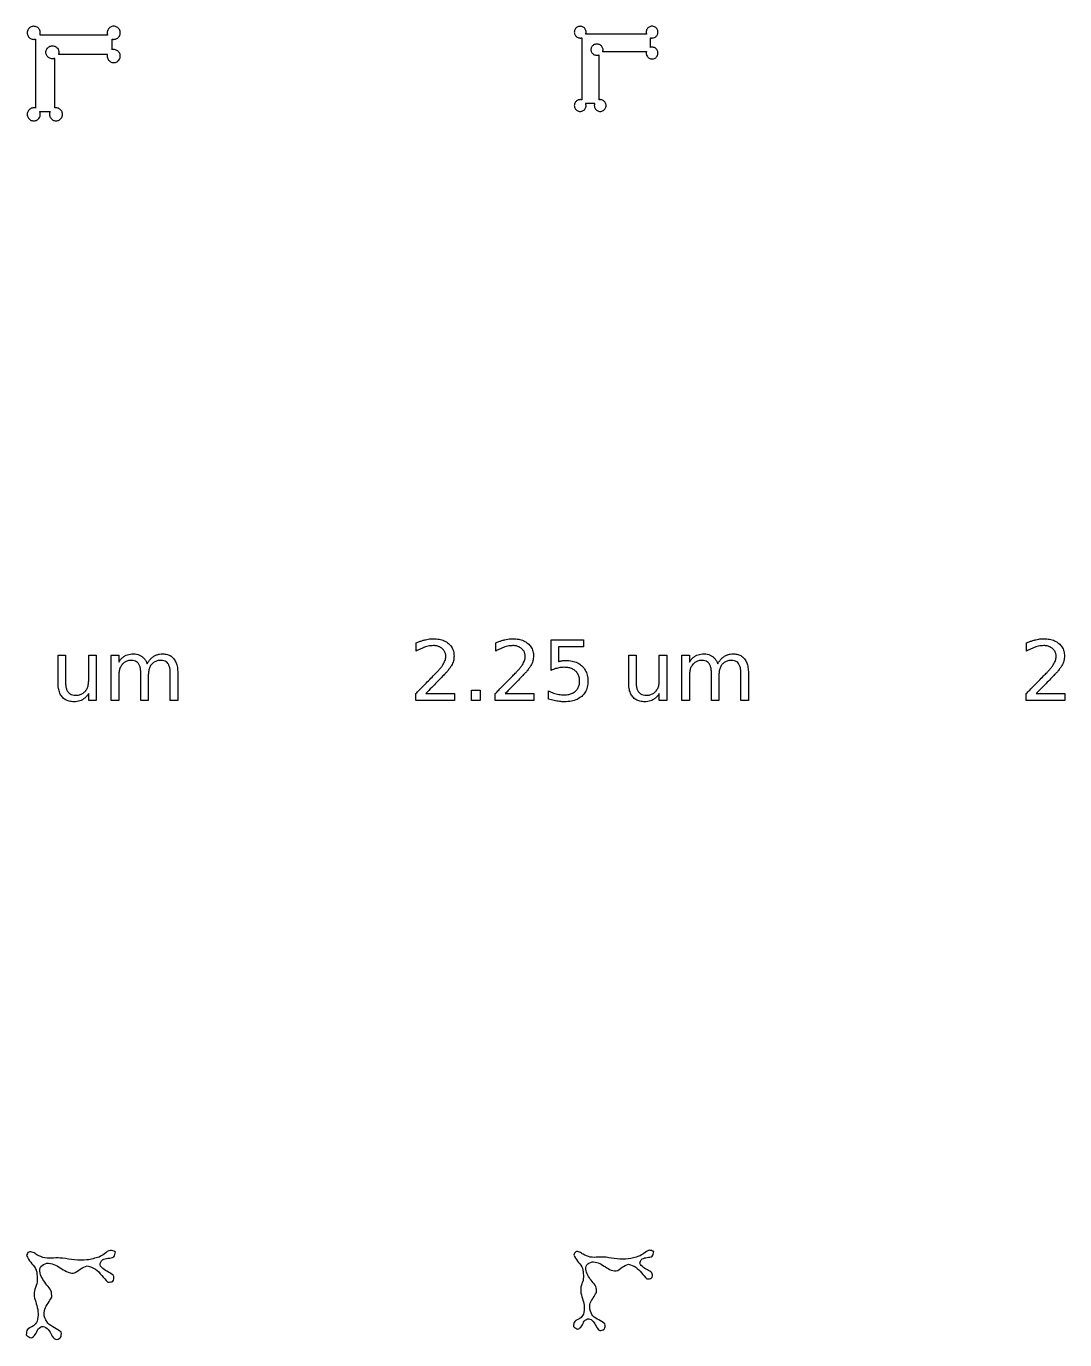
# Model space of a CAD drawing. Extents: x 1 to 50643, y 2 to 54380.
# Drawn here: x 46521 to 47472, y 21859 to 23060 of the extents above; entities that cross this region are included whole.
import ezdxf

# ---------------------------------------------------------------- set-up
doc = ezdxf.new("R2010")
doc.units = 0
doc.layers.add('Layer_1', color=7, linetype='CONTINUOUS')

msp = doc.modelspace()

# ---------------------------------------------------------------- linework, layer by layer
at = {"layer": 'Layer_1', "color": 7}
for points in [[(46528.367717, 23060.238979), (46528.368567, 23060.234444)], [(47028.284488, 23060.238979), (47028.284771, 23060.236145)], [(46530.063686, 23048.519418), (46530.063686, 23034.618881), (46530.063686, 22985.453078)], [(46595.904578, 23052.094191), (46547.535027, 23052.094191), (46533.942899, 23052.094191)], [(46599.950185, 23038.807354), (46599.950185, 23048.475765)], [(47029.810378, 23049.691828), (47029.810378, 23037.181117), (47029.810378, 22992.932292)], [(47089.067521, 23052.908584), (47045.53501, 23052.908584), (47033.302095, 23052.908584)], [(47092.70834, 23040.950346), (47092.70834, 23049.652143)], [(46551.039783, 23034.620865), (46595.717491, 23034.620865)], [(47045.535294, 22993.051347), (47045.535294, 23033.845589)], [(47048.688271, 23037.182251), (47088.898293, 23037.182251)], [(46547.535877, 22985.586306), (46547.535877, 23030.913431)], [(47033.180205, 22990.008354), (47041.686128, 22990.008354)], [(46533.80797, 22982.20514), (46543.259247, 22982.20514)], [(46878.269156, 22488.987679), (46878.269156, 22496.577179)], [(46950.964564, 22488.987679), (46950.964564, 22496.577179)], [(47001.710059, 22499.256398), (47031.212323, 22499.256398), (47031.212323, 22492.931725), (47008.592687, 22492.931725), (47008.592687, 22479.315332)], [(47001.710059, 22471.351109), (47001.710059, 22499.256398)], [(47436.751133, 22488.987679), (47436.751133, 22496.577179)], [(46550.56824, 22460.15557), (46550.56824, 22485.379481), (46557.413639, 22485.379481), (46557.413639, 22460.415825)], [(46578.619613, 22461.755164), (46578.619613, 22485.379481), (46585.465011, 22485.379481), (46585.465011, 22443.711743), (46578.619613, 22443.711743), (46578.619613, 22450.110659)], [(46606.187165, 22467.261277), (46606.187165, 22443.711743), (46599.304537, 22443.711743), (46599.304537, 22485.379481), (46606.187165, 22485.379481), (46606.187165, 22478.906052)], [(47072.656901, 22460.15557), (47072.656901, 22485.379481), (47079.502327, 22485.379481), (47079.502327, 22460.415825)], [(47100.7083, 22461.755164), (47100.7083, 22485.379481), (47107.553726, 22485.379481), (47107.553726, 22443.711743), (47100.7083, 22443.711743), (47100.7083, 22450.110659)], [(47128.275826, 22467.261277), (47128.275826, 22443.711743), (47121.393198, 22443.711743), (47121.393198, 22485.379481), (47128.275826, 22485.379481), (47128.275826, 22478.906052)], [(46632.006314, 22477.380971), (46632.006422, 22477.380701)], [(47154.094974, 22477.380971), (47154.095082, 22477.380701)], [(46550.568267, 22460.15638), (46550.56824, 22460.15557)], [(46633.159668, 22467.261277), (46633.159668, 22443.711743), (46626.27704, 22443.711743), (46626.27704, 22468.637873)], [(46660.132172, 22468.861141), (46660.132172, 22443.711743), (46653.249544, 22443.711743), (46653.249544, 22468.637873)], [(47072.656955, 22460.15638), (47072.656901, 22460.15557)], [(47155.248329, 22467.261277), (47155.248329, 22443.711743), (47148.365701, 22443.711743), (47148.365701, 22468.637873)], [(47182.220832, 22468.861141), (47182.220832, 22443.711743), (47175.338204, 22443.711743), (47175.338204, 22468.637873)], [(46886.937633, 22450.036147), (46913.166035, 22450.036147), (46913.166035, 22443.711743), (46877.897213, 22443.711743), (46877.897213, 22450.036147)], [(46886.937552, 22450.034257), (46886.937633, 22450.036147)], [(46959.633041, 22450.036147), (46985.861416, 22450.036147), (46985.861416, 22443.711743), (46950.592621, 22443.711743), (46950.592621, 22450.036147)], [(46959.632987, 22450.034257), (46959.633041, 22450.036147)], [(46999.366255, 22445.012746), (46999.366255, 22452.56499)], [(47445.41961, 22450.036147), (47471.648012, 22450.036147), (47471.648012, 22443.711743), (47436.37919, 22443.711743), (47436.37919, 22450.036147)], [(47445.419529, 22450.034257), (47445.41961, 22450.036147)]]:
    msp.add_lwpolyline(points, dxfattribs=at)
for points in [[(46928.940246, 22453.161362), (46936.790163, 22453.161362), (46936.790163, 22443.711743), (46928.940246, 22443.711743)], [(46521.714802, 21936.249666)], [(47022.410251, 21936.755367)]]:
    msp.add_lwpolyline(points, close=True, dxfattribs=at)
for points, knots in [([(46528.368567, 23060.234444), (46527.314319, 23060.069909), (46525.237089, 23059.745718), (46522.948952, 23057.367539), (46522.247165, 23054.774786), (46522.525476, 23052.688237), (46523.129213, 23051.229074), (46524.090371, 23049.975749), (46525.343918, 23049.014585), (46526.802202, 23048.410651), (46528.03806, 23048.246785), (46528.941273, 23048.292207), (46529.509858, 23048.37179), (46529.879006, 23048.47019), (46530.063686, 23048.519418)], [0, 0, 0, 0, 3.127111, 6.161477, 9.288588, 10.854303, 12.40706, 13.972776, 15.538491, 17.091248, 18.656963, 19.22992, 19.802222, 20.375179, 20.375179, 20.375179, 20.375179]), ([(46533.942899, 23052.094191), (46534.023814, 23052.326889), (46534.185491, 23052.791846), (46534.316702, 23053.520752), (46534.415326, 23055.053793), (46533.786096, 23057.373082), (46531.499148, 23059.749712), (46529.421949, 23060.074262), (46528.367717, 23060.238979)], [0, 0, 0, 0, 0.738168, 1.474941, 2.213109, 5.340032, 8.374225, 11.501149, 11.501149, 11.501149, 11.501149]), ([(46599.950185, 23048.475765), (46600.11748, 23048.435992), (46600.451915, 23048.356483), (46600.964371, 23048.292517), (46601.829452, 23048.254407), (46603.046135, 23048.414989), (46604.504406, 23049.019165), (46605.757957, 23049.980306), (46606.719114, 23051.233482), (46607.322851, 23052.693258), (46607.601162, 23054.776712), (46606.899378, 23057.392786), (46604.611228, 23059.676145), (46601.479863, 23060.524793), (46598.348318, 23059.675509), (46596.061384, 23057.394195), (46595.432151, 23055.052621), (46595.530774, 23053.520884), (46595.661985, 23052.791813), (46595.823663, 23052.326878), (46595.904578, 23052.094191)], [0, 0, 0, 0, 0.515565, 1.030654, 1.546219, 3.111934, 4.664692, 6.230407, 7.796122, 9.348879, 10.914594, 14.041706, 17.076071, 20.203182, 23.330106, 26.364299, 29.491222, 30.22939, 30.966163, 31.704331, 31.704331, 31.704331, 31.704331]), ([(47028.284771, 23060.236145), (47027.335953, 23060.088067), (47025.466456, 23059.796302), (47023.407137, 23057.655966), (47022.775508, 23055.322504), (47023.025987, 23053.444613), (47023.569348, 23052.131368), (47024.434391, 23051.003366), (47025.562584, 23050.138347), (47026.875044, 23049.5947), (47027.987294, 23049.447544), (47028.800174, 23049.487898), (47029.311899, 23049.559253), (47029.644155, 23049.647619), (47029.810378, 23049.691828)], [0, 0, 0, 0, 2.814383, 5.545296, 8.359679, 9.768824, 11.166306, 12.575451, 13.984595, 15.382077, 16.791222, 17.306842, 17.821873, 18.337493, 18.337493, 18.337493, 18.337493]), ([(47033.302095, 23052.908584), (47033.374914, 23053.117998), (47033.520414, 23053.536429), (47033.638505, 23054.192396), (47033.727292, 23055.572118), (47033.161081, 23057.659525), (47031.10283, 23059.798596), (47029.233315, 23060.090719), (47028.284488, 23060.238979)], [0, 0, 0, 0, 0.664304, 1.327353, 1.991656, 4.805946, 7.536772, 10.351061, 10.351061, 10.351061, 10.351061]), ([(47092.70834, 23049.652143), (47092.858924, 23049.616344), (47093.159953, 23049.544778), (47093.621221, 23049.487208), (47094.399817, 23049.452934), (47095.494822, 23049.597425), (47096.80722, 23050.141168), (47097.935433, 23051.006082), (47098.800349, 23052.13409), (47099.34423, 23053.447036), (47099.530325, 23054.85627), (47099.344225, 23056.265502), (47098.800369, 23057.578457), (47097.935355, 23058.706431), (47096.807509, 23059.571469), (47095.493749, 23060.114752), (47093.618701, 23060.365377), (47091.264373, 23059.73258), (47089.209222, 23057.678308), (47088.642286, 23055.571076), (47088.731115, 23054.192514), (47088.849201, 23053.536399), (47088.994702, 23053.117988), (47089.067521, 23052.908584)], [0, 0, 0, 0, 0.464066, 0.927702, 1.391767, 2.800865, 4.198301, 5.607398, 7.016495, 8.413932, 9.823029, 11.232126, 12.629563, 14.03866, 15.447757, 16.845193, 18.254291, 21.06858, 23.799407, 26.613696, 27.278, 27.941048, 28.605352, 28.605352, 28.605352, 28.605352]), ([(46547.535877, 23030.913431), (46547.304907, 23030.833165), (46546.843402, 23030.672784), (46546.119966, 23030.542463), (46545.114129, 23030.478329), (46543.832076, 23030.648257), (46542.383672, 23031.248369), (46541.138734, 23032.203209), (46540.18421, 23033.448015), (46539.584717, 23034.897988), (46539.308454, 23036.967385), (46540.005975, 23039.565447), (46542.275016, 23041.834679), (46544.873038, 23042.53255), (46546.942495, 23042.256232), (46548.392535, 23041.656681), (46549.637383, 23040.70205), (46550.592196, 23039.45697), (46551.192314, 23038.008464), (46551.35698, 23036.763694), (46551.306833, 23035.832216), (46551.213324, 23035.217086), (46551.097656, 23034.819695), (46551.039783, 23034.620865)], [0, 0, 0, 0, 0.732645, 1.463908, 2.196553, 3.751679, 5.293937, 6.849067, 8.4042, 9.946465, 11.501602, 14.60749, 17.621262, 20.72713, 22.282351, 23.824701, 25.379926, 26.935153, 28.477511, 30.032742, 30.653435, 31.273286, 31.89398, 31.89398, 31.89398, 31.89398]), ([(46595.499223, 23033.025243), (46595.663798, 23031.971034), (46595.988067, 23029.893882), (46598.366221, 23027.605878), (46600.958897, 23026.904129), (46603.045382, 23027.182432), (46604.504512, 23027.786105), (46605.757799, 23028.747317), (46606.719038, 23030.000396), (46607.322748, 23031.460111), (46607.601366, 23033.543533), (46606.898086, 23036.159512), (46604.615801, 23038.443215), (46602.348837, 23039.05233), (46600.964443, 23038.990542), (46600.451897, 23038.92665), (46600.117474, 23038.847132), (46599.950185, 23038.807354)], [0, 0, 0, 0, 3.127017, 6.161297, 9.288314, 10.853982, 12.406693, 13.972361, 15.538029, 17.09074, 18.656408, 21.783519, 24.817885, 27.944996, 28.460562, 28.97565, 29.491215, 29.491215, 29.491215, 29.491215]), ([(46595.717491, 23034.620865), (46595.674112, 23034.446618), (46595.587397, 23034.0983), (46595.514247, 23033.563548), (46595.504233, 23033.204738), (46595.499223, 23033.025243)], [0, 0, 0, 0, 0.538462, 1.07638, 1.614842, 1.614842, 1.614842, 1.614842]), ([(47038.255923, 23038.830598), (47038.402971, 23039.773058), (47038.692707, 23041.630023), (47040.81863, 23043.675602), (47043.136438, 23044.302984), (47045.001765, 23044.054273), (47046.306254, 23043.514566), (47047.426732, 23042.655306), (47048.285968, 23041.534641), (47048.825966, 23040.23091), (47048.974139, 23039.110597), (47048.928804, 23038.272303), (47048.844545, 23037.718763), (47048.740386, 23037.361169), (47048.688271, 23037.182251)], [0, 0, 0, 0, 2.795507, 5.508093, 8.303583, 9.703315, 11.091464, 12.4912, 13.890938, 15.279093, 16.678835, 17.2374, 17.795207, 18.353772, 18.353772, 18.353772, 18.353772]), ([(47045.535294, 23033.845589), (47045.327427, 23033.773347), (47044.912086, 23033.629), (47044.260997, 23033.511829), (47042.89083, 23033.423603), (47040.81756, 23033.986299), (47038.692981, 23036.030993), (47038.403064, 23037.888077), (47038.255923, 23038.830598)], [0, 0, 0, 0, 0.65936, 1.317476, 1.976836, 4.772326, 7.484911, 10.280419, 10.280419, 10.280419, 10.280419]), ([(47088.898293, 23037.182251), (47088.859178, 23037.025432), (47088.780989, 23036.711952), (47088.717976, 23036.230529), (47088.658383, 23034.97105), (47089.2088, 23032.923845), (47091.266832, 23030.870994), (47094.085236, 23030.106542), (47096.903435, 23030.870339), (47098.962751, 23032.925329), (47099.594432, 23035.27977), (47099.343843, 23037.154834), (47098.800453, 23038.468567), (47097.935405, 23039.596362), (47096.807228, 23040.461333), (47095.49482, 23041.005061), (47094.399817, 23041.149556), (47093.621221, 23041.115281), (47093.159953, 23041.057712), (47092.858924, 23040.986146), (47092.70834, 23040.950346)], [0, 0, 0, 0, 0.484567, 0.968646, 1.453213, 4.267409, 6.998149, 9.812344, 12.626728, 15.357641, 18.172024, 19.581121, 20.978557, 22.387654, 23.796752, 25.194188, 26.603285, 27.067351, 27.530987, 27.995053, 27.995053, 27.995053, 27.995053]), ([(46530.063686, 22985.453078), (46529.879006, 22985.502306), (46529.509858, 22985.600706), (46528.941273, 22985.68029), (46528.03806, 22985.725711), (46526.8022, 22985.561846), (46525.343926, 22984.957908), (46524.090339, 22983.996761), (46523.12933, 22982.743368), (46522.525039, 22981.284461), (46522.318389, 22979.718588), (46522.525044, 22978.152718), (46523.129308, 22976.693806), (46524.090425, 22975.44043), (46525.343608, 22974.479217), (46526.803381, 22973.875527), (46528.886845, 22973.59704), (46531.502844, 22974.300126), (46533.786504, 22976.582985), (46534.426693, 22978.96352), (46534.30691, 22980.572494), (46534.131145, 22981.41307), (46533.915785, 22981.940894), (46533.80797, 22982.20514)], [0, 0, 0, 0, 0.572957, 1.145259, 1.718216, 3.283931, 4.836688, 6.402403, 7.968119, 9.520876, 11.086591, 12.652306, 14.205063, 15.770779, 17.336494, 18.889251, 20.454966, 23.582077, 26.616443, 29.743554, 30.59833, 31.450946, 32.305722, 32.305722, 32.305722, 32.305722]), ([(46543.259247, 22982.20514), (46543.151377, 22981.94089), (46542.935909, 22981.413056), (46542.759792, 22980.572719), (46542.679247, 22979.482211), (46542.855316, 22978.152299), (46543.459351, 22976.693927), (46544.420471, 22975.440366), (46545.673872, 22974.47935), (46547.132777, 22973.87506), (46548.698649, 22973.668412), (46550.264523, 22973.875062), (46551.723423, 22974.479342), (46552.976841, 22975.440397), (46553.937895, 22976.693815), (46554.542176, 22978.152715), (46554.748826, 22979.718589), (46554.542178, 22981.284462), (46553.937885, 22982.743362), (46552.976881, 22983.996782), (46551.723277, 22984.95783), (46550.265064, 22985.562135), (46549.090268, 22985.716849), (46548.308682, 22985.691162), (46547.91995, 22985.654686), (46547.663924, 22985.609104), (46547.535877, 22985.586306)], [0, 0, 0, 0, 0.854817, 1.707474, 2.562291, 4.128006, 5.680763, 7.246478, 8.812193, 10.364951, 11.930666, 13.496381, 15.049138, 16.614853, 18.180568, 19.733326, 21.299041, 22.864756, 24.417513, 25.983228, 27.548943, 29.101701, 30.667416, 31.057467, 31.44731, 31.837361, 31.837361, 31.837361, 31.837361]), ([(47029.810378, 22992.932292), (47029.644155, 22992.9765), (47029.311899, 22993.064867), (47028.800174, 22993.136221), (47027.98731, 22993.176575), (47026.87509, 22993.029429), (47025.562676, 22992.485813), (47024.434467, 22991.620865), (47023.569554, 22990.492867), (47023.025658, 22989.179917), (47022.839614, 22987.770657), (47023.025528, 22986.361343), (47023.569347, 22985.048265), (47024.43429, 22983.920123), (47025.562388, 22983.055117), (47026.875436, 22982.511244), (47028.284743, 22982.3252), (47029.693998, 22982.511374), (47031.006918, 22983.055322), (47032.134872, 22983.920305), (47032.999756, 22985.048535), (47033.543322, 22986.361065), (47033.701573, 22987.557919), (47033.629333, 22988.539293), (47033.470996, 22989.295517), (47033.277217, 22989.770541), (47033.180205, 22990.008354)], [0, 0, 0, 0, 0.51562, 1.030651, 1.546271, 2.955368, 4.352805, 5.761902, 7.170999, 8.568435, 9.977533, 11.386724, 12.784253, 14.193445, 15.602636, 17.000165, 18.409357, 19.818454, 21.21589, 22.624987, 24.034085, 25.431521, 26.840618, 27.609839, 28.377116, 29.146337, 29.146337, 29.146337, 29.146337]), ([(47041.686128, 22990.008354), (47041.589083, 22989.770547), (47041.395238, 22989.295534), (47041.236812, 22988.53931), (47041.164424, 22987.557897), (47041.32276, 22986.360969), (47041.866378, 22985.048366), (47042.731375, 22983.920095), (47043.859458, 22983.055127), (47045.172511, 22982.51123), (47046.581845, 22982.325239), (47047.99118, 22982.511232), (47049.304229, 22983.05512), (47050.432326, 22983.920123), (47051.29727, 22985.048265), (47051.841088, 22986.361343), (47052.027003, 22987.770656), (47051.840959, 22989.179918), (47051.297062, 22990.492863), (47050.432153, 22991.620878), (47049.303928, 22992.485765), (47047.991573, 22993.029606), (47046.934281, 22993.168831), (47046.230856, 22993.14572), (47045.880978, 22993.112892), (47045.650542, 22993.071865), (47045.535294, 22993.051347)], [0, 0, 0, 0, 0.769241, 1.536539, 2.30578, 3.714972, 5.1125, 6.521692, 7.930884, 9.328412, 10.737604, 12.146795, 13.544324, 14.953516, 16.362707, 17.760236, 19.169428, 20.578525, 21.975961, 23.385058, 24.794156, 26.191592, 27.600689, 27.951754, 28.302632, 28.653697, 28.653697, 28.653697, 28.653697]), ([(46878.269156, 22496.577179), (46879.252376, 22496.958089), (46881.159621, 22497.696977), (46883.989085, 22498.624397), (46885.850416, 22499.099902), (46886.751513, 22499.330101)], [0, 0, 0, 0, 3.163068, 6.135702, 8.925259, 8.925259, 8.925259, 8.925259]), ([(46902.19093, 22491.145849), (46901.460202, 22491.708103), (46899.972449, 22492.852845), (46897.153967, 22493.7553), (46894.358418, 22494.004549), (46891.671772, 22493.835211), (46889.164164, 22493.429649), (46887.496949, 22492.952961), (46886.639906, 22492.707917)], [0, 0, 0, 0, 2.748358, 5.595618, 8.723705, 11.129272, 13.655309, 16.32749, 16.32749, 16.32749, 16.32749]), ([(46886.751513, 22499.330101), (46887.600691, 22499.514651), (46889.240215, 22499.870965), (46891.65424, 22500.183634), (46895.010291, 22500.333693), (46899.175402, 22499.991557), (46903.913692, 22498.573764), (46907.8077, 22496.148128), (46910.766513, 22492.892976), (46912.539557, 22488.852202), (46912.959892, 22485.166396), (46912.772488, 22482.173028), (46912.349638, 22479.975731), (46911.8275, 22478.592049), (46911.566198, 22477.89959)], [0, 0, 0, 0, 2.606213, 5.031865, 7.291224, 12.678166, 17.486793, 21.989451, 26.275697, 30.483742, 35.009053, 37.258332, 39.471536, 41.688698, 41.688698, 41.688698, 41.688698]), ([(46950.964564, 22496.577179), (46951.947789, 22496.958089), (46953.855042, 22497.696976), (46956.684515, 22498.624396), (46958.54585, 22499.099902), (46959.446948, 22499.330101)], [0, 0, 0, 0, 3.163082, 6.135724, 8.925285, 8.925285, 8.925285, 8.925285]), ([(46974.886338, 22491.145849), (46974.15561, 22491.708103), (46972.667857, 22492.852845), (46969.849375, 22493.7553), (46967.053831, 22494.004549), (46964.367193, 22493.83521), (46961.859594, 22493.429648), (46960.192383, 22492.952961), (46959.335341, 22492.707917)], [0, 0, 0, 0, 2.748358, 5.595618, 8.723705, 11.129257, 13.655285, 16.327463, 16.327463, 16.327463, 16.327463]), ([(46959.446948, 22499.330101), (46960.296126, 22499.514651), (46961.93565, 22499.870965), (46964.349675, 22500.183634), (46967.705726, 22500.333693), (46971.870837, 22499.991557), (46976.609127, 22498.573764), (46980.503135, 22496.148128), (46983.461947, 22492.892976), (46985.234991, 22488.852202), (46985.655327, 22485.166396), (46985.467923, 22482.173028), (46985.045073, 22479.975731), (46984.522935, 22478.592049), (46984.261633, 22477.89959)], [0, 0, 0, 0, 2.606213, 5.031865, 7.291224, 12.678166, 17.486793, 21.989451, 26.275697, 30.483742, 35.009053, 37.258332, 39.471536, 41.688698, 41.688698, 41.688698, 41.688698]), ([(47436.751133, 22496.577179), (47437.734353, 22496.958089), (47439.641598, 22497.696977), (47442.471062, 22498.624397), (47444.332393, 22499.099902), (47445.23349, 22499.330101)], [0, 0, 0, 0, 3.163068, 6.135702, 8.925259, 8.925259, 8.925259, 8.925259]), ([(47460.672907, 22491.145849), (47459.942179, 22491.708103), (47458.454426, 22492.852845), (47455.635945, 22493.7553), (47452.840395, 22494.004549), (47450.153749, 22493.835211), (47447.646141, 22493.429649), (47445.978926, 22492.952961), (47445.121883, 22492.707917)], [0, 0, 0, 0, 2.748358, 5.595618, 8.723705, 11.129272, 13.655309, 16.32749, 16.32749, 16.32749, 16.32749]), ([(47445.23349, 22499.330101), (47446.082668, 22499.514651), (47447.722192, 22499.870965), (47450.136217, 22500.183634), (47453.492268, 22500.333693), (47457.657379, 22499.991557), (47462.395669, 22498.573764), (47466.289677, 22496.148128), (47469.24849, 22492.892976), (47471.021534, 22488.852202), (47471.441869, 22485.166396), (47471.254465, 22482.173028), (47470.831615, 22479.975731), (47470.309477, 22478.592049), (47470.048175, 22477.89959)], [0, 0, 0, 0, 2.606213, 5.031865, 7.291224, 12.678166, 17.486793, 21.989451, 26.275697, 30.483742, 35.009053, 37.258332, 39.471536, 41.688698, 41.688698, 41.688698, 41.688698]), ([(46606.187165, 22478.906052), (46606.716721, 22479.7032), (46607.737305, 22481.239499), (46609.643491, 22483.154208), (46611.763388, 22484.635756), (46614.141663, 22485.663446), (46616.774815, 22486.262104), (46619.585263, 22486.454682), (46622.397401, 22486.228739), (46625.051124, 22485.485009), (46626.54566, 22484.541965), (46627.281478, 22484.077668)], [0, 0, 0, 0, 2.865467, 5.522456, 8.050769, 10.581133, 13.243192, 16.114991, 18.999323, 21.678932, 24.27766, 24.27766, 24.27766, 24.27766]), ([(46627.281478, 22484.077668), (46627.958658, 22483.515926), (46629.339138, 22482.370778), (46630.934647, 22480.056871), (46631.639991, 22478.295661), (46632.006314, 22477.380971)], [0, 0, 0, 0, 2.630454, 5.36236, 8.314264, 8.314264, 8.314264, 8.314264]), ([(46632.006422, 22477.380701), (46632.583776, 22478.337621), (46633.688255, 22480.168208), (46635.765925, 22482.476758), (46638.076887, 22484.263663), (46640.664827, 22485.508554), (46643.520617, 22486.236867), (46646.869024, 22486.490338), (46650.482509, 22486.097579), (46654.077067, 22484.554454), (46655.756099, 22482.725099), (46656.597838, 22481.807999)], [0, 0, 0, 0, 3.346831, 6.402488, 9.257338, 12.058253, 14.954825, 18.048201, 22.090009, 25.769351, 29.468234, 29.468234, 29.468234, 29.468234]), ([(46656.597838, 22481.807999), (46657.314502, 22480.685201), (46658.837782, 22478.298674), (46659.9369, 22473.808571), (46660.06394, 22470.589865), (46660.132172, 22468.861141)], [0, 0, 0, 0, 3.97465, 8.448185, 13.638518, 13.638518, 13.638518, 13.638518]), ([(46886.639906, 22492.707917), (46885.746172, 22492.401233), (46883.889367, 22491.764071), (46881.096356, 22490.507075), (46879.234443, 22489.506445), (46878.269156, 22488.987679)], [0, 0, 0, 0, 2.833569, 5.886976, 9.174207, 9.174207, 9.174207, 9.174207]), ([(46903.865172, 22478.385273), (46904.153859, 22479.001664), (46904.713008, 22480.195532), (46905.201669, 22482.070976), (46905.394903, 22484.248163), (46905.104933, 22486.669311), (46904.053556, 22489.217174), (46902.816367, 22490.498233), (46902.19093, 22491.145849)], [0, 0, 0, 0, 2.038643, 3.948585, 5.778561, 8.569873, 11.191537, 13.871851, 13.871851, 13.871851, 13.871851]), ([(46959.335341, 22492.707917), (46958.441606, 22492.401233), (46956.584797, 22491.764071), (46953.791778, 22490.507074), (46951.929856, 22489.506445), (46950.964564, 22488.987679)], [0, 0, 0, 0, 2.833572, 5.886987, 9.174231, 9.174231, 9.174231, 9.174231]), ([(46976.560579, 22478.385273), (46976.849267, 22479.001664), (46977.408416, 22480.195532), (46977.897077, 22482.070976), (46978.090311, 22484.248163), (46977.800341, 22486.669311), (46976.748963, 22489.217174), (46975.511775, 22490.498233), (46974.886338, 22491.145849)], [0, 0, 0, 0, 2.038643, 3.948585, 5.778561, 8.569873, 11.191537, 13.871851, 13.871851, 13.871851, 13.871851]), ([(47128.275826, 22478.906052), (47128.805381, 22479.7032), (47129.825965, 22481.239499), (47131.732151, 22483.154208), (47133.85205, 22484.635757), (47136.230328, 22485.663447), (47138.863489, 22486.262104), (47141.673941, 22486.454682), (47144.486075, 22486.228739), (47147.139789, 22485.485008), (47148.634322, 22484.541965), (47149.370138, 22484.077668)], [0, 0, 0, 0, 2.865467, 5.522456, 8.050769, 10.581136, 13.243204, 16.115017, 18.999335, 21.678935, 24.27766, 24.27766, 24.27766, 24.27766]), ([(47149.370138, 22484.077668), (47150.047323, 22483.515927), (47151.42781, 22482.370782), (47153.02332, 22480.056873), (47153.728656, 22478.295661), (47154.094974, 22477.380971)], [0, 0, 0, 0, 2.630463, 5.362369, 8.314268, 8.314268, 8.314268, 8.314268]), ([(47154.095082, 22477.380701), (47154.672482, 22478.337618), (47155.777038, 22480.168184), (47157.854695, 22482.476715), (47160.165564, 22484.263703), (47162.753506, 22485.508547), (47165.609298, 22486.236868), (47168.957707, 22486.490337), (47172.571189, 22486.097578), (47176.165743, 22484.554451), (47177.844782, 22482.725099), (47178.686526, 22481.807999)], [0, 0, 0, 0, 3.346896, 6.402553, 9.257308, 12.058236, 14.954818, 18.048196, 22.089992, 25.769334, 29.468226, 29.468226, 29.468226, 29.468226]), ([(47178.686526, 22481.807999), (47179.403184, 22480.6852), (47180.926454, 22478.298671), (47182.025562, 22473.80857), (47182.152601, 22470.589865), (47182.220832, 22468.861141)], [0, 0, 0, 0, 3.974643, 8.448175, 13.638508, 13.638508, 13.638508, 13.638508]), ([(47445.121883, 22492.707917), (47444.22815, 22492.401233), (47442.371344, 22491.764071), (47439.578333, 22490.507075), (47437.71642, 22489.506445), (47436.751133, 22488.987679)], [0, 0, 0, 0, 2.833569, 5.886976, 9.174207, 9.174207, 9.174207, 9.174207]), ([(47462.347149, 22478.385273), (47462.635836, 22479.001664), (47463.194985, 22480.195532), (47463.683646, 22482.070976), (47463.87688, 22484.248163), (47463.58691, 22486.669311), (47462.535533, 22489.217174), (47461.298344, 22490.498233), (47460.672907, 22491.145849)], [0, 0, 0, 0, 2.038643, 3.948585, 5.778561, 8.569873, 11.191537, 13.871851, 13.871851, 13.871851, 13.871851]), ([(46609.275043, 22476.859922), (46608.652384, 22476.008684), (46607.364557, 22474.248093), (46606.36013, 22470.899705), (46606.247019, 22468.520338), (46606.187165, 22467.261277)], [0, 0, 0, 0, 3.146235, 6.507269, 10.284576, 10.284576, 10.284576, 10.284576]), ([(46624.156397, 22477.529456), (46623.635482, 22478.113454), (46622.578818, 22479.298081), (46620.217008, 22480.258758), (46617.419813, 22480.537254), (46614.407616, 22480.198285), (46611.453045, 22479.005353), (46610.002171, 22477.576175), (46609.275043, 22476.859922)], [0, 0, 0, 0, 2.321251, 4.708604, 7.422985, 10.704427, 13.726631, 16.762952, 16.762952, 16.762952, 16.762952]), ([(46626.27704, 22468.637873), (46626.23604, 22469.860723), (46626.161038, 22472.097692), (46625.537722, 22475.174132), (46624.588729, 22476.792278), (46624.156397, 22477.529456)], [0, 0, 0, 0, 3.674136, 6.721127, 9.270793, 9.270793, 9.270793, 9.270793]), ([(46653.249544, 22468.637873), (46653.213311, 22469.85862), (46653.146894, 22472.096317), (46652.465462, 22475.133084), (46651.2937, 22477.541039), (46649.534803, 22479.272756), (46647.237996, 22480.264649), (46644.437885, 22480.533284), (46641.414231, 22480.209378), (46638.471171, 22479.003391), (46636.10543, 22476.963923), (46634.369399, 22474.249971), (46633.322152, 22470.925781), (46633.215929, 22468.530115), (46633.159668, 22467.261277)], [0, 0, 0, 0, 3.657612, 6.704603, 9.268965, 11.584276, 13.948975, 16.622318, 19.944304, 22.984487, 26.013613, 29.163318, 32.536177, 36.334097, 36.334097, 36.334097, 36.334097]), ([(46889.54188, 22461.90419), (46890.984487, 22463.367497), (46893.471733, 22465.890434), (46896.591013, 22469.085053), (46898.219815, 22470.860745), (46898.842716, 22471.53982)], [0, 0, 0, 0, 6.164697, 10.628762, 13.393119, 13.393119, 13.393119, 13.393119]), ([(46898.842716, 22471.53982), (46899.573342, 22472.385328), (46900.920667, 22473.944505), (46902.634739, 22476.213366), (46903.482655, 22477.710071), (46903.865172, 22478.385273)], [0, 0, 0, 0, 3.352918, 6.18302, 8.509109, 8.509109, 8.509109, 8.509109]), ([(46906.915766, 22470.682114), (46906.560171, 22470.289459), (46905.562712, 22469.188047), (46903.578862, 22467.115601), (46901.958435, 22465.429035), (46901.000454, 22464.431953)], [0, 0, 0, 0, 1.589173, 4.457689, 8.60593, 8.60593, 8.60593, 8.60593]), ([(46911.566198, 22477.89959), (46911.222193, 22477.171804), (46910.470087, 22475.58063), (46908.876746, 22473.182422), (46907.601926, 22471.556989), (46906.915766, 22470.682114)], [0, 0, 0, 0, 2.412484, 5.274467, 8.610489, 8.610489, 8.610489, 8.610489]), ([(46962.237288, 22461.90419), (46963.679894, 22463.367497), (46966.167141, 22465.890434), (46969.286421, 22469.085053), (46970.915223, 22470.860745), (46971.538124, 22471.53982)], [0, 0, 0, 0, 6.164697, 10.628762, 13.393119, 13.393119, 13.393119, 13.393119]), ([(46971.538124, 22471.53982), (46972.268749, 22472.385328), (46973.616075, 22473.944505), (46975.330147, 22476.213366), (46976.178063, 22477.710071), (46976.560579, 22478.385273)], [0, 0, 0, 0, 3.352918, 6.18302, 8.509109, 8.509109, 8.509109, 8.509109]), ([(46979.611201, 22470.682114), (46979.255604, 22470.289459), (46978.258143, 22469.188046), (46976.274283, 22467.115601), (46974.653848, 22465.429035), (46973.695862, 22464.431953)], [0, 0, 0, 0, 1.589175, 4.457697, 8.605949, 8.605949, 8.605949, 8.605949]), ([(46984.261633, 22477.89959), (46983.917627, 22477.171804), (46983.165522, 22475.58063), (46981.57218, 22473.182422), (46980.297361, 22471.556989), (46979.611201, 22470.682114)], [0, 0, 0, 0, 2.412484, 5.274467, 8.610489, 8.610489, 8.610489, 8.610489]), ([(46999.366255, 22452.56499), (47000.112346, 22452.180961), (47001.593253, 22451.418706), (47003.913079, 22450.518787), (47006.283235, 22449.812128), (47008.726198, 22449.314275), (47011.252771, 22449.020758), (47014.303769, 22448.89598), (47017.715931, 22449.157213), (47021.237093, 22450.283471), (47024.114283, 22452.197978), (47026.275962, 22454.785902), (47027.556744, 22457.997121), (47027.91136, 22461.530229), (47027.556742, 22465.063291), (47026.275941, 22468.274469), (47024.114283, 22470.862149), (47021.237057, 22472.777433), (47017.716088, 22473.900469), (47014.503899, 22474.157584), (47011.82447, 22474.052918), (47009.808147, 22473.83682), (47008.479363, 22473.569621), (47007.81141, 22473.435305)], [0, 0, 0, 0, 2.515932, 4.993842, 7.451539, 9.928283, 12.463268, 15.073526, 19.084373, 22.664773, 26.040019, 29.316739, 32.626046, 36.25072, 39.875245, 43.184468, 46.461165, 49.836412, 53.416811, 57.427659, 59.438018, 61.459358, 63.502485, 63.502485, 63.502485, 63.502485]), ([(47007.81141, 22473.435305), (47007.141835, 22473.268419), (47005.776913, 22472.928222), (47003.738592, 22472.226282), (47002.395378, 22471.646777), (47001.710059, 22471.351109)], [0, 0, 0, 0, 2.069507, 4.218676, 6.457431, 6.457431, 6.457431, 6.457431]), ([(47008.592687, 22479.315332), (47008.955197, 22479.432533), (47009.67453, 22479.665096), (47010.768016, 22479.939202), (47011.501946, 22480.068911), (47011.866576, 22480.133353)], [0, 0, 0, 0, 1.142777, 2.267623, 3.378248, 3.378248, 3.378248, 3.378248]), ([(47011.866576, 22480.133353), (47012.229708, 22480.192839), (47012.953378, 22480.311387), (47014.047347, 22480.4087), (47016.708624, 22480.477647), (47020.754968, 22480.114657), (47025.854038, 22478.423909), (47030.012512, 22475.528285), (47033.127546, 22471.634215), (47034.969268, 22466.823089), (47035.485138, 22461.48241), (47034.9528, 22456.144129), (47033.124062, 22451.196873), (47030.847444, 22448.774709), (47029.724201, 22447.579656)], [0, 0, 0, 0, 1.103656, 2.199433, 3.29127, 9.089658, 14.286084, 19.22862, 24.080149, 29.024392, 34.460739, 40.030452, 45.039162, 49.917021, 49.917021, 49.917021, 49.917021]), ([(47131.363704, 22476.859922), (47130.741045, 22476.008684), (47129.453218, 22474.248093), (47128.44879, 22470.899705), (47128.335679, 22468.520338), (47128.275826, 22467.261277)], [0, 0, 0, 0, 3.146235, 6.507269, 10.284576, 10.284576, 10.284576, 10.284576]), ([(47146.245058, 22477.529456), (47145.724144, 22478.113454), (47144.667483, 22479.298079), (47142.305683, 22480.258758), (47139.508491, 22480.537254), (47136.496291, 22480.198286), (47133.54171, 22479.005355), (47132.090832, 22477.576176), (47131.363704, 22476.859922)], [0, 0, 0, 0, 2.321249, 4.708593, 7.42296, 10.704416, 13.726629, 16.762952, 16.762952, 16.762952, 16.762952]), ([(47148.365701, 22468.637873), (47148.324701, 22469.860723), (47148.249699, 22472.097692), (47147.626382, 22475.174132), (47146.67739, 22476.792278), (47146.245058, 22477.529456)], [0, 0, 0, 0, 3.674136, 6.721127, 9.270793, 9.270793, 9.270793, 9.270793]), ([(47175.338204, 22468.637873), (47175.301971, 22469.85862), (47175.235554, 22472.096317), (47174.554123, 22475.133084), (47173.38236, 22477.541038), (47171.623468, 22479.272754), (47169.326671, 22480.264649), (47166.526563, 22480.533284), (47163.502906, 22480.209378), (47160.559836, 22479.003393), (47158.194091, 22476.963924), (47156.458059, 22474.249971), (47155.410813, 22470.925781), (47155.304589, 22468.530115), (47155.248329, 22467.261277)], [0, 0, 0, 0, 3.657612, 6.704603, 9.268965, 11.584273, 13.948965, 16.622292, 19.944293, 22.984484, 26.013613, 29.163319, 32.536177, 36.334097, 36.334097, 36.334097, 36.334097]), ([(47448.023857, 22461.90419), (47449.466464, 22463.367497), (47451.953711, 22465.890434), (47455.07299, 22469.085053), (47456.701792, 22470.860745), (47457.324693, 22471.53982)], [0, 0, 0, 0, 6.164697, 10.628762, 13.393119, 13.393119, 13.393119, 13.393119]), ([(47457.324693, 22471.53982), (47458.055319, 22472.385328), (47459.402644, 22473.944505), (47461.116716, 22476.213366), (47461.964632, 22477.710071), (47462.347149, 22478.385273)], [0, 0, 0, 0, 3.352918, 6.18302, 8.509109, 8.509109, 8.509109, 8.509109]), ([(47465.397743, 22470.682114), (47465.042148, 22470.289459), (47464.044689, 22469.188047), (47462.060839, 22467.115601), (47460.440412, 22465.429035), (47459.482431, 22464.431953)], [0, 0, 0, 0, 1.589173, 4.457689, 8.60593, 8.60593, 8.60593, 8.60593]), ([(47470.048175, 22477.89959), (47469.70417, 22477.171804), (47468.952064, 22475.58063), (47467.358723, 22473.182422), (47466.083904, 22471.556989), (47465.397743, 22470.682114)], [0, 0, 0, 0, 2.412484, 5.274467, 8.610489, 8.610489, 8.610489, 8.610489]), ([(46572.81588, 22444.455791), (46572.059654, 22444.088399), (46570.517564, 22443.339216), (46567.919871, 22442.758929), (46564.64501, 22442.537224), (46560.909097, 22442.898708), (46557.078719, 22444.401809), (46554.072519, 22447.019975), (46551.981785, 22450.622796), (46550.754458, 22455.114382), (46550.633458, 22458.391042), (46550.568267, 22460.15638)], [0, 0, 0, 0, 2.515222, 5.12902, 7.918373, 12.348631, 16.27511, 20.064335, 24.073256, 28.599248, 33.88595, 33.88595, 33.88595, 33.88595]), ([(46557.413639, 22460.415825), (46557.457997, 22459.208634), (46557.539814, 22456.982023), (46558.238778, 22453.897881), (46559.251282, 22452.275679), (46559.720294, 22451.524242)], [0, 0, 0, 0, 3.625967, 6.687936, 9.3303, 9.3303, 9.3303, 9.3303]), ([(46575.382898, 22452.119534), (46576.035003, 22452.969742), (46577.378552, 22454.721449), (46578.438748, 22458.092482), (46578.557069, 22460.488592), (46578.619613, 22461.755164)], [0, 0, 0, 0, 3.195469, 6.583711, 10.383012, 10.383012, 10.383012, 10.383012]), ([(46877.897213, 22450.036147), (46878.961331, 22451.132579), (46881.312089, 22453.554725), (46885.196175, 22457.508336), (46888.01843, 22460.363159), (46889.54188, 22461.90419)], [0, 0, 0, 0, 4.583724, 10.125973, 16.626827, 16.626827, 16.626827, 16.626827]), ([(46901.000454, 22464.431953), (46899.7415, 22463.13766), (46896.923328, 22460.24038), (46892.234424, 22455.442375), (46888.80362, 22451.939516), (46886.937552, 22450.034257)], [0, 0, 0, 0, 5.416771, 12.125463, 20.126088, 20.126088, 20.126088, 20.126088]), ([(46950.592621, 22450.036147), (46951.656734, 22451.13258), (46954.007485, 22453.554729), (46957.891572, 22457.508339), (46960.713833, 22460.36316), (46962.237288, 22461.90419)], [0, 0, 0, 0, 4.583716, 10.125965, 16.626827, 16.626827, 16.626827, 16.626827]), ([(46973.695862, 22464.431953), (46972.436909, 22463.13766), (46969.618739, 22460.240382), (46964.929845, 22455.442376), (46961.499049, 22451.939516), (46959.632987, 22450.034257)], [0, 0, 0, 0, 5.416769, 12.125454, 20.126069, 20.126069, 20.126069, 20.126069]), ([(47094.904568, 22444.455791), (47094.148343, 22444.088399), (47092.606257, 22443.339217), (47090.008572, 22442.758929), (47086.733716, 22442.537224), (47082.997804, 22442.898707), (47079.167421, 22444.401804), (47076.161235, 22447.019984), (47074.070482, 22450.622791), (47072.843147, 22455.114381), (47072.722146, 22458.391042), (47072.656955, 22460.15638)], [0, 0, 0, 0, 2.515219, 5.129008, 7.918347, 12.348616, 16.275096, 20.064312, 24.07324, 28.599235, 33.885937, 33.885937, 33.885937, 33.885937]), ([(47079.502327, 22460.415825), (47079.546685, 22459.208634), (47079.628501, 22456.982023), (47080.327465, 22453.897881), (47081.339969, 22452.275679), (47081.808982, 22451.524242)], [0, 0, 0, 0, 3.625967, 6.687936, 9.3303, 9.3303, 9.3303, 9.3303]), ([(47097.471613, 22452.119534), (47098.123712, 22452.969742), (47099.467252, 22454.721452), (47100.527437, 22458.092483), (47100.645757, 22460.488592), (47100.7083, 22461.755164)], [0, 0, 0, 0, 3.19546, 6.5837, 10.383001, 10.383001, 10.383001, 10.383001]), ([(47436.37919, 22450.036147), (47437.443308, 22451.132579), (47439.794067, 22453.554725), (47443.678152, 22457.508336), (47446.500407, 22460.363159), (47448.023857, 22461.90419)], [0, 0, 0, 0, 4.583724, 10.125973, 16.626827, 16.626827, 16.626827, 16.626827]), ([(47459.482431, 22464.431953), (47458.223477, 22463.13766), (47455.405305, 22460.24038), (47450.716402, 22455.442375), (47447.285597, 22451.939516), (47445.419529, 22450.034257)], [0, 0, 0, 0, 5.416771, 12.125463, 20.126088, 20.126088, 20.126088, 20.126088]), ([(46559.720294, 22451.524242), (46560.283681, 22450.932494), (46561.429089, 22449.729425), (46563.910149, 22448.762026), (46566.846609, 22448.478753), (46569.997074, 22448.81401), (46573.090662, 22449.976732), (46574.622718, 22451.408911), (46575.382898, 22452.119534)], [0, 0, 0, 0, 2.42579, 4.931814, 7.769833, 11.227309, 14.370677, 17.466415, 17.466415, 17.466415, 17.466415]), ([(46578.619613, 22450.110659), (46578.058077, 22449.32147), (46576.974171, 22447.798135), (46575.023522, 22445.863012), (46573.539303, 22444.916923), (46572.81588, 22444.455791)], [0, 0, 0, 0, 2.903556, 5.604602, 8.172962, 8.172962, 8.172962, 8.172962]), ([(47029.724201, 22447.579656), (47028.359879, 22446.576992), (47025.508124, 22444.481187), (47020.008548, 22442.94243), (47015.300075, 22442.569568), (47011.624692, 22442.678346), (47009.239266, 22442.871912), (47007.647717, 22443.108675), (47006.844121, 22443.22822)], [0, 0, 0, 0, 5.043738, 10.542604, 16.829258, 19.178134, 21.56744, 24.00418, 24.00418, 24.00418, 24.00418]), ([(47081.808982, 22451.524242), (47082.372368, 22450.932494), (47083.517776, 22449.729425), (47085.998836, 22448.762026), (47088.935302, 22448.478753), (47092.085775, 22448.814009), (47095.179372, 22449.97673), (47096.711432, 22451.408911), (47097.471613, 22452.119534)], [0, 0, 0, 0, 2.42579, 4.931814, 7.769833, 11.227324, 14.3707, 17.46644, 17.46644, 17.46644, 17.46644]), ([(47100.7083, 22450.110659), (47100.146765, 22449.32147), (47099.062858, 22447.798135), (47097.11221, 22445.863012), (47095.627991, 22444.916923), (47094.904568, 22444.455791)], [0, 0, 0, 0, 2.903556, 5.604602, 8.172962, 8.172962, 8.172962, 8.172962]), ([(47006.844121, 22443.22822), (47006.031012, 22443.374673), (47004.377109, 22443.672563), (47001.881952, 22444.271771), (47000.21437, 22444.762942), (46999.366255, 22445.012746)], [0, 0, 0, 0, 2.478238, 5.040855, 7.69306, 7.69306, 7.69306, 7.69306]), ([(46603.032012, 21939.677604), (46601.402664, 21940.44305), (46597.768918, 21942.150137), (46593.16382, 21937.618977), (46589.723822, 21935.818392), (46588.045238, 21934.939777)], [0, 0, 0, 0, 4.953535, 11.047299, 16.854509, 16.854509, 16.854509, 16.854509]), ([(47095.595711, 21939.840596), (47094.129295, 21940.529506), (47090.858936, 21942.065894), (47086.71434, 21937.987908), (47083.618339, 21936.367443), (47082.107614, 21935.576722)], [0, 0, 0, 0, 4.458199, 9.942552, 15.168987, 15.168987, 15.168987, 15.168987]), ([(46531.179969, 21936.995462), (46530.122299, 21937.797503), (46528.031332, 21939.383103), (46523.250945, 21940.350165), (46522.2181, 21937.593144), (46521.714802, 21936.249666)], [0, 0, 0, 0, 4.092219, 8.090139, 11.88989, 11.88989, 11.88989, 11.88989]), ([(46521.714802, 21936.249666), (46522.856532, 21934.14164), (46525.148133, 21929.910554), (46530.835921, 21924.8395), (46531.199802, 21919.836612), (46531.381513, 21917.338325)], [0, 0, 0, 0, 7.196139, 14.4436, 21.672793, 21.672793, 21.672793, 21.672793]), ([(46554.511941, 21933.99669), (46551.860919, 21934.060026), (46546.545558, 21934.187016), (46538.416253, 21933.453509), (46533.572778, 21935.824251), (46531.179969, 21936.995462)], [0, 0, 0, 0, 7.988638, 16.017406, 23.856621, 23.856621, 23.856621, 23.856621]), ([(46536.716033, 21914.388876), (46535.672778, 21916.258677), (46533.666836, 21919.853877), (46533.935342, 21927.168732), (46538.146996, 21928.632607), (46540.296191, 21929.379618)], [0, 0, 0, 0, 6.474425, 12.448844, 18.674515, 18.674515, 18.674515, 18.674515]), ([(46540.296191, 21929.379618), (46542.476906, 21929.160025), (46546.897628, 21928.714869), (46552.496852, 21924.99536), (46556.312367, 21922.79172), (46558.215407, 21921.692625)], [0, 0, 0, 0, 6.475536, 13.127137, 19.745918, 19.745918, 19.745918, 19.745918]), ([(46588.045238, 21934.939777), (46584.411982, 21933.862225), (46577.137937, 21931.704887), (46565.659348, 21931.950356), (46558.229021, 21933.314344), (46554.511941, 21933.99669)], [0, 0, 0, 0, 11.308597, 22.640646, 33.98439, 33.98439, 33.98439, 33.98439]), ([(46597.800956, 21920.460971), (46596.173985, 21921.386191), (46592.962199, 21923.212657), (46587.511083, 21927.589333), (46590.057657, 21930.92735), (46591.25916, 21932.502264)], [0, 0, 0, 0, 5.899427, 11.645993, 16.779188, 16.779188, 16.779188, 16.779188]), ([(46591.25916, 21932.502264), (46592.883773, 21933.027957), (46596.142587, 21934.082444), (46602.267432, 21934.121801), (46602.786659, 21937.89475), (46603.032012, 21939.677604)], [0, 0, 0, 0, 5.282308, 10.595791, 15.355948, 15.355948, 15.355948, 15.355948]), ([(47030.928929, 21937.426895), (47029.97707, 21938.148711), (47028.095243, 21939.575744), (47023.792905, 21940.445912), (47022.86327, 21937.964555), (47022.410251, 21936.755367)], [0, 0, 0, 0, 3.682818, 7.280941, 10.700936, 10.700936, 10.700936, 10.700936]), ([(47022.410251, 21936.755367), (47023.437857, 21934.858174), (47025.500388, 21931.050279), (47030.619296, 21926.486304), (47030.946801, 21921.983747), (47031.110347, 21919.735302)], [0, 0, 0, 0, 6.476528, 12.999171, 19.505416, 19.505416, 19.505416, 19.505416]), ([(47051.927704, 21934.728028), (47049.541784, 21934.785023), (47044.757965, 21934.899298), (47037.441593, 21934.239142), (47033.082463, 21936.372805), (47030.928929, 21937.426895)], [0, 0, 0, 0, 7.189774, 14.415647, 21.470957, 21.470957, 21.470957, 21.470957]), ([(47035.911387, 21917.080656), (47034.972468, 21918.763491), (47033.167142, 21921.999196), (47033.408716, 21928.582606), (47037.199234, 21929.900115), (47039.133529, 21930.572437)], [0, 0, 0, 0, 5.827017, 11.204017, 16.80717, 16.80717, 16.80717, 16.80717]), ([(47039.133529, 21930.572437), (47041.096176, 21930.374777), (47045.074816, 21929.974082), (47050.114078, 21926.626589), (47053.547992, 21924.643353), (47055.260681, 21923.6542)], [0, 0, 0, 0, 5.828008, 11.814423, 17.771155, 17.771155, 17.771155, 17.771155]), ([(47082.107614, 21935.576722), (47078.837654, 21934.606921), (47072.291005, 21932.665325), (47061.960287, 21932.886221), (47055.273049, 21934.113881), (47051.927704, 21934.728028)], [0, 0, 0, 0, 10.177829, 20.376602, 30.585908, 30.585908, 30.585908, 30.585908]), ([(47090.887647, 21922.54557), (47089.423403, 21923.378269), (47086.532832, 21925.022104), (47081.626827, 21928.961069), (47083.91874, 21931.965286), (47085.000087, 21933.382705)], [0, 0, 0, 0, 5.309405, 10.481325, 15.101184, 15.101184, 15.101184, 15.101184]), ([(47085.000087, 21933.382705), (47086.462252, 21933.856049), (47089.395207, 21934.805528), (47094.907107, 21934.841574), (47095.374763, 21938.236592), (47095.595711, 21939.840596)], [0, 0, 0, 0, 4.754286, 9.536621, 13.819604, 13.819604, 13.819604, 13.819604]), ([(46531.381513, 21917.338325), (46531.540589, 21915.000251), (46531.858071, 21910.333938), (46528.339524, 21904.143643), (46528.799424, 21899.600374), (46529.023654, 21897.385251)], [0, 0, 0, 0, 6.899489, 13.769958, 20.306892, 20.306892, 20.306892, 20.306892]), ([(46558.215407, 21921.692625), (46560.485069, 21920.709307), (46565.155827, 21918.685729), (46570.722247, 21924.357657), (46575.094295, 21926.044656), (46577.263661, 21926.881728)], [0, 0, 0, 0, 6.766462, 13.924756, 20.974782, 20.974782, 20.974782, 20.974782]), ([(46577.263661, 21926.881728), (46579.903053, 21926.131752), (46585.254686, 21924.611099), (46590.523269, 21918.019996), (46594.250245, 21914.052366), (46596.106121, 21912.076655)], [0, 0, 0, 0, 8.029604, 16.280833, 24.464927, 24.464927, 24.464927, 24.464927]), ([(46596.106121, 21912.076655), (46597.860908, 21912.016647), (46601.248238, 21911.900812), (46602.391482, 21918.042243), (46599.397067, 21919.619987), (46597.800956, 21920.460971)], [0, 0, 0, 0, 4.644121, 8.96472, 13.896518, 13.896518, 13.896518, 13.896518]), ([(47031.110347, 21919.735302), (47031.253529, 21917.631056), (47031.539293, 21913.431407), (47028.372666, 21907.860126), (47028.78654, 21903.771171), (47028.988331, 21901.777535)], [0, 0, 0, 0, 6.209482, 12.392872, 18.276188, 18.276188, 18.276188, 18.276188]), ([(47043.128396, 21902.508023), (47043.154378, 21904.432755), (47043.206663, 21908.305941), (47038.998865, 21912.450067), (47036.941292, 21915.536007), (47035.911387, 21917.080656)], [0, 0, 0, 0, 5.533588, 11.13538, 16.749371, 16.749371, 16.749371, 16.749371]), ([(47055.260681, 21923.6542), (47057.303397, 21922.769204), (47061.507126, 21920.947961), (47066.516922, 21926.052799), (47070.451864, 21927.570977), (47072.404337, 21928.324279)], [0, 0, 0, 0, 6.089869, 12.532411, 18.87747, 18.87747, 18.87747, 18.87747]), ([(47072.404337, 21928.324279), (47074.779759, 21927.649332), (47079.596189, 21926.2808), (47084.337781, 21920.348849), (47087.692055, 21916.778093), (47089.362324, 21915.000025)], [0, 0, 0, 0, 7.226521, 14.652573, 22.018058, 22.018058, 22.018058, 22.018058]), ([(47089.362324, 21915.000025), (47090.941647, 21914.945942), (47093.990218, 21914.841544), (47095.01919, 21920.3688), (47092.324192, 21921.788703), (47090.887647, 21922.54557)], [0, 0, 0, 0, 4.179711, 8.068105, 12.506768, 12.506768, 12.506768, 12.506768]), ([(46544.734963, 21898.197094), (46544.763829, 21900.335618), (46544.821917, 21904.63909), (46540.14655, 21909.243638), (46537.860378, 21912.672539), (46536.716033, 21914.388876)], [0, 0, 0, 0, 6.14824, 12.372451, 18.610379, 18.610379, 18.610379, 18.610379]), ([(46529.023654, 21897.385251), (46529.739953, 21895.102673), (46531.169159, 21890.548322), (46532.836564, 21883.448353), (46532.004618, 21878.699555), (46531.589009, 21876.327232)], [0, 0, 0, 0, 7.198229, 14.362383, 21.514015, 21.514015, 21.514015, 21.514015]), ([(46537.995876, 21881.113248), (46537.931549, 21883.257332), (46537.802484, 21887.55927), (46541.6635, 21892.794878), (46543.714015, 21896.401407), (46544.734963, 21898.197094)], [0, 0, 0, 0, 6.250594, 12.541333, 18.779421, 18.779421, 18.779421, 18.779421]), ([(47028.988331, 21901.777535), (47029.63301, 21899.723245), (47030.919325, 21895.624362), (47032.420036, 21889.234401), (47031.671227, 21884.960472), (47031.29715, 21882.825375)], [0, 0, 0, 0, 6.478329, 12.926083, 19.362582, 19.362582, 19.362582, 19.362582]), ([(47037.063103, 21887.132903), (47037.005248, 21889.062531), (47036.889166, 21892.934205), (47040.363985, 21897.646183), (47042.209513, 21900.891961), (47043.128396, 21902.508023)], [0, 0, 0, 0, 5.625408, 11.287017, 16.901194, 16.901194, 16.901194, 16.901194]), ([(46553.478713, 21866.3626), (46551.484783, 21867.704378), (46547.450196, 21870.419377), (46540.474863, 21873.835217), (46538.818549, 21878.69797), (46537.995876, 21881.113248)], [0, 0, 0, 0, 7.277898, 14.726348, 22.07681, 22.07681, 22.07681, 22.07681]), ([(47031.29715, 21882.825375), (47030.401937, 21881.318007), (47028.537531, 21878.178702), (47022.486402, 21876.998039), (47022.283539, 21873.226685), (47022.190849, 21871.503515)], [0, 0, 0, 0, 5.129473, 10.682845, 15.35499, 15.35499, 15.35499, 15.35499]), ([(47050.997657, 21873.857121), (47049.203155, 21875.064789), (47045.572085, 21877.508434), (47039.294313, 21880.582735), (47037.803546, 21884.959183), (47037.063103, 21887.132903)], [0, 0, 0, 0, 6.550124, 13.253795, 19.869182, 19.869182, 19.869182, 19.869182]), ([(46531.589009, 21876.327232), (46530.594315, 21874.65238), (46528.522735, 21871.164279), (46521.799155, 21869.852483), (46521.573931, 21865.662031), (46521.471023, 21863.747356)], [0, 0, 0, 0, 5.699437, 11.869828, 17.061148, 17.061148, 17.061148, 17.061148]), ([(46521.471023, 21863.747356), (46522.981681, 21862.352265), (46525.899452, 21859.657708), (46530.339834, 21864.401335), (46531.581577, 21867.510015), (46532.243528, 21869.167199)], [0, 0, 0, 0, 5.23379, 10.108839, 15.674717, 15.674717, 15.674717, 15.674717]), ([(46532.243528, 21869.167199), (46533.79015, 21870.359757), (46536.95049, 21872.796609), (46542.100693, 21868.70567), (46543.768481, 21865.484185), (46544.617609, 21863.844017)], [0, 0, 0, 0, 5.24682, 10.721263, 16.399444, 16.399444, 16.399444, 16.399444]), ([(47022.190849, 21871.503515), (47023.550462, 21870.247917), (47026.176481, 21867.822798), (47030.172821, 21872.092063), (47031.290238, 21874.889909), (47031.885906, 21876.381374)], [0, 0, 0, 0, 4.710474, 9.098027, 14.107192, 14.107192, 14.107192, 14.107192]), ([(47031.885906, 21876.381374), (47033.277899, 21877.454715), (47036.122226, 21879.647924), (47040.757518, 21875.966125), (47042.258471, 21873.066731), (47043.022663, 21871.590538)], [0, 0, 0, 0, 4.722277, 9.649254, 14.759678, 14.759678, 14.759678, 14.759678]), ([(47043.022663, 21871.590538), (47043.84911, 21869.94747), (47045.392715, 21866.878609), (47051.391287, 21868.710029), (47051.134397, 21872.069112), (47050.997657, 21873.857121)], [0, 0, 0, 0, 4.871461, 9.098734, 13.909717, 13.909717, 13.909717, 13.909717]), ([(46544.617609, 21863.844017), (46545.535831, 21862.018393), (46547.250868, 21858.608529), (46553.915883, 21860.643566), (46553.63058, 21864.375891), (46553.478713, 21866.3626)], [0, 0, 0, 0, 5.412606, 10.109559, 15.45523, 15.45523, 15.45523, 15.45523])]:
    msp.add_open_spline(points, degree=3, knots=knots, dxfattribs=at)

doc.saveas('drawing.dxf')
